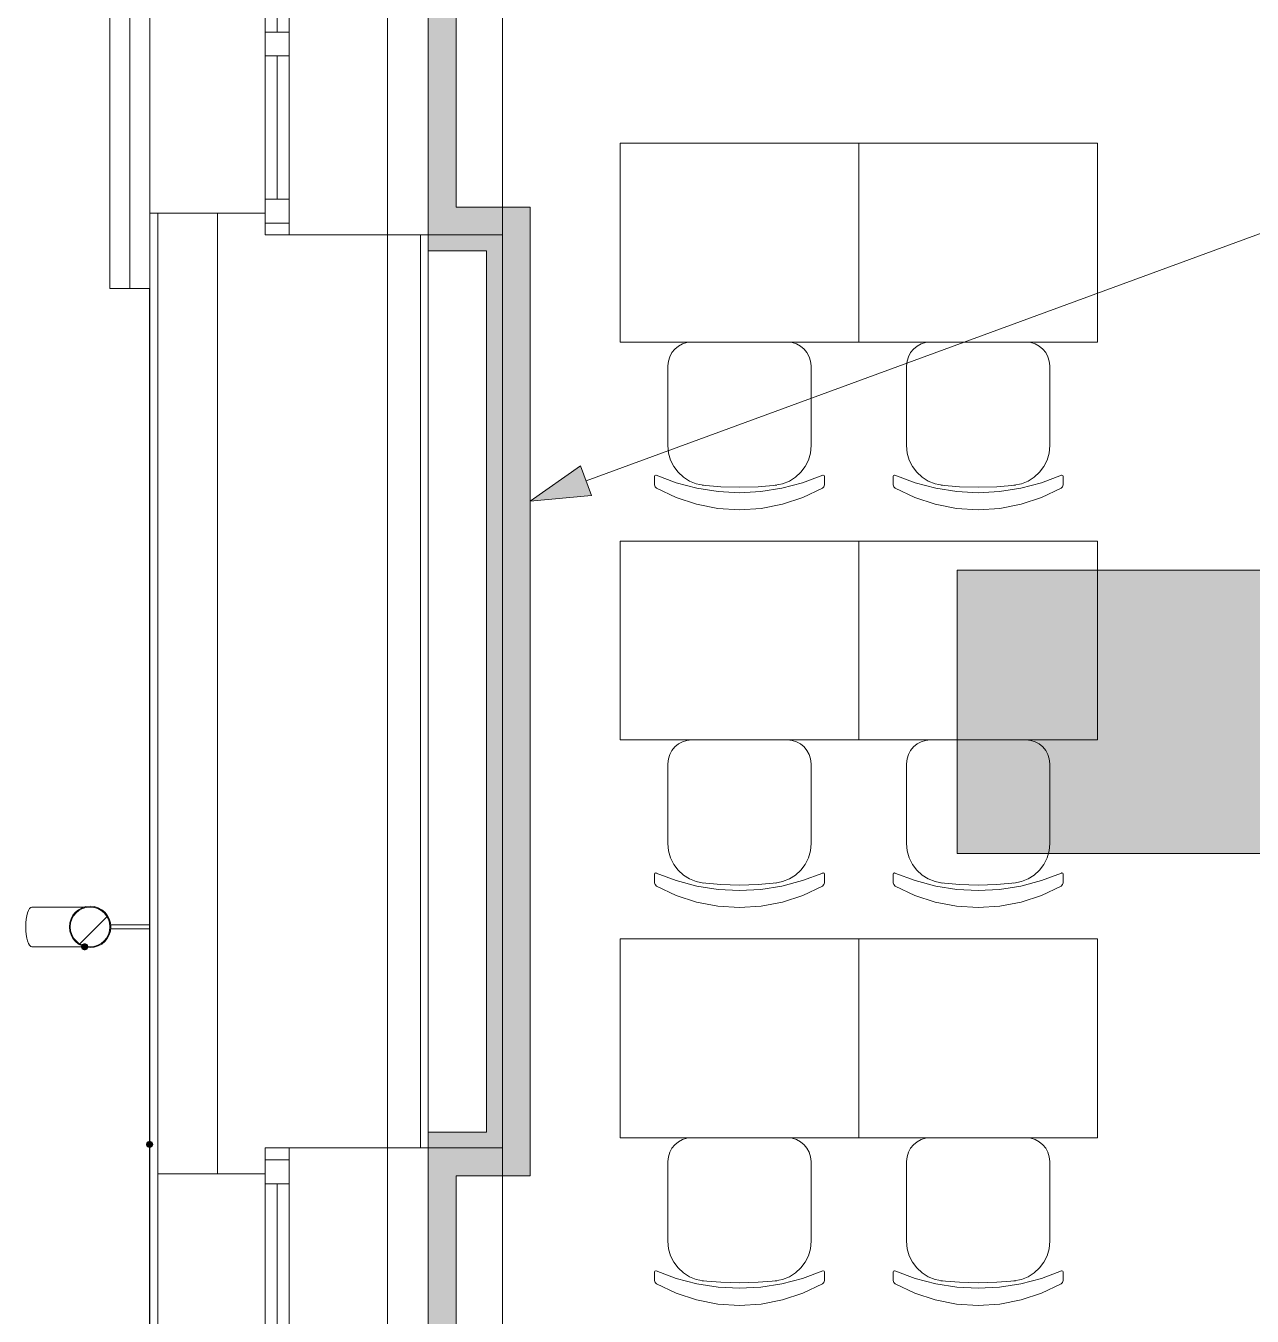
# Model space of a CAD drawing. Header units: millimetres. Extents: x 0 to 1189, y 0 to 841.
# Drawn here: x 229.58 to 260.41, y 598.27 to 630.71 of the extents above; entities that cross this region are included whole.
import ezdxf

# ---------------------------------------------------------------- set-up
doc = ezdxf.new("R2010")
doc.units = ezdxf.units.MM

msp = doc.modelspace()

# ---------------------------------------------------------------- hatches: boundary and pattern name
at = {"true_color": 0xf1d696}
h = msp.add_hatch(color=41, dxfattribs=at)
h.dxf.hatch_style = 2
h.paths.add_polyline_path([(240.398367, 626.149727), (239.698366, 626.149727), (239.698366, 651.256766), (240.398367, 651.256766)])
h = msp.add_hatch(color=41, dxfattribs=at)
h.dxf.hatch_style = 2
h.paths.add_polyline_path([(240.398367, 626.149727), (240.398367, 625.449726), (239.698366, 625.449726)])
h = msp.add_hatch(color=41, dxfattribs=at)
h.dxf.hatch_style = 2
h.paths.add_polyline_path([(239.698366, 626.149727), (240.398367, 626.149727), (239.698366, 625.449726)])
h = msp.add_hatch(color=41, dxfattribs=at)
h.dxf.hatch_style = 2
h.paths.add_polyline_path([(241.560369, 626.149727), (241.560369, 625.449726), (240.398367, 625.449726), (240.398367, 626.149727)])
h = msp.add_hatch(color=41, dxfattribs=at)
h.dxf.hatch_style = 2
h.paths.add_polyline_path([(241.560369, 625.449726), (242.26037, 626.149727), (242.26037, 625.449726)])
h = msp.add_hatch(color=41, dxfattribs=at)
h.dxf.hatch_style = 2
h.paths.add_polyline_path([(241.560369, 626.149727), (242.26037, 626.149727), (241.560369, 625.449726)])
h = msp.add_hatch(color=7)
h.dxf.hatch_style = 2
h.paths.add_polyline_path([(239.698366, 625.049726), (239.698366, 625.449726), (241.160368, 625.449726), (241.160368, 625.049726)])
h = msp.add_hatch(color=7)
h.dxf.hatch_style = 2
h.paths.add_polyline_path([(241.560369, 602.899692), (241.160368, 602.899692), (241.160368, 625.449726), (241.560369, 625.449726)])
h = msp.add_hatch(color=41, dxfattribs=at)
h.dxf.hatch_style = 2
h.paths.add_polyline_path([(242.26037, 602.499691), (241.560369, 602.499691), (241.560369, 625.449726), (242.26037, 625.449726)])
at = {"true_color": 0x0077b0}
h = msp.add_hatch(color=144, dxfattribs=at)
h.dxf.hatch_style = 2
h.paths.add_polyline_path([(242.26037, 618.757716), (243.524372, 619.647717), (243.800372, 618.896716)])
at = {"true_color": 0xffffff}
h = msp.add_hatch(color=7, dxfattribs=at)
h.dxf.hatch_style = 2
h.paths.add_polyline_path([(252.994387, 617.022713), (284.537435, 617.022713), (284.537435, 609.905702), (252.994387, 609.905702)])
at = {"true_color": 0x0077b0}
h = msp.add_hatch(color=144, dxfattribs=at)
h.paths.add_polyline_path([(253.891804, 612.936939), (253.891804, 613.34098), (253.900838, 613.442619), (253.928115, 613.536041), (253.973892, 613.621505), (254.038427, 613.69927), (254.116191, 613.763805), (254.201656, 613.809582), (254.295078, 613.836858), (254.396717, 613.845893), (254.591778, 613.809926), (254.755007, 613.702026), (254.819542, 613.624218), (254.865319, 613.538453), (254.892595, 613.444212), (254.90163, 613.34098), (254.90163, 612.936939), (254.892165, 612.836893), (254.863941, 612.744289), (254.817217, 612.659126), (254.752251, 612.581405), (254.675692, 612.51687), (254.5904, 612.471093), (254.49715, 612.443817), (254.396717, 612.434782), (254.295078, 612.443817), (254.201656, 612.471093), (254.116191, 612.51687), (254.038427, 612.581405), (253.973892, 612.659126), (253.928115, 612.744289), (253.900838, 612.836893)])
h.paths.add_polyline_path([(254.698783, 612.939695), (254.698783, 613.343736), (254.677285, 613.459215), (254.61114, 613.558159), (254.513643, 613.623822), (254.396717, 613.645251), (254.27979, 613.623822), (254.182294, 613.558159), (254.116148, 613.459215), (254.094651, 613.343736), (254.094651, 612.939695), (254.116148, 612.822148), (254.182294, 612.725272), (254.27979, 612.658231), (254.396717, 612.635424), (254.513643, 612.658231), (254.61114, 612.725272), (254.677285, 612.823182)])
h = msp.add_hatch(color=144, dxfattribs=at)
h.dxf.hatch_style = 2
h.paths.add_polyline_path([(255.407629, 613.845893), (256.316031, 613.845893), (256.471405, 613.816541), (256.601561, 613.730138), (256.690375, 613.599086), (256.720072, 613.442403), (256.720072, 612.533449), (256.69451, 612.458691), (256.618097, 612.434782), (256.541961, 612.458691), (256.516674, 612.533449), (256.516674, 613.442403), (256.502204, 613.520538), (256.46045, 613.586271), (256.394648, 613.629265), (256.316031, 613.642494), (256.113184, 613.642494), (256.113184, 612.533449), (256.08769, 612.458691), (256.011761, 612.434782), (255.93776, 612.458691), (255.912542, 612.533449), (255.912542, 613.642494), (255.509052, 613.642494), (255.509052, 612.533449), (255.483765, 612.458691), (255.407629, 612.434782), (255.331492, 612.458691), (255.306205, 612.533449), (255.306205, 613.747225), (255.331492, 613.82095)])
h = msp.add_hatch(color=144, dxfattribs=at)
h.dxf.hatch_style = 2
h.paths.add_polyline_path([(257.815689, 612.533449), (257.815689, 613.747225), (257.840976, 613.82095), (257.917112, 613.845893), (258.422026, 613.845893), (258.576297, 613.816541), (258.707004, 613.730138), (258.796025, 613.599086), (258.825515, 613.442403), (258.825515, 612.533449), (258.800228, 612.458691), (258.724092, 612.434782), (258.647955, 612.458691), (258.622668, 612.533449), (258.622668, 613.442403), (258.60813, 613.520538), (258.565893, 613.586271), (258.500574, 613.629265), (258.422026, 613.642494), (258.018536, 613.642494), (258.018536, 612.533449), (257.993249, 612.458691), (257.917112, 612.434782), (257.840976, 612.458691)])
h = msp.add_hatch(color=144, dxfattribs=at)
h.paths.add_polyline_path([(259.23009, 612.936939), (259.23009, 613.34098), (259.239125, 613.442619), (259.266401, 613.536041), (259.312178, 613.621505), (259.376713, 613.69927), (259.454478, 613.763805), (259.539942, 613.809582), (259.633364, 613.836858), (259.735003, 613.845893), (259.930065, 613.809926), (260.093293, 613.702026), (260.157828, 613.624218), (260.203605, 613.538453), (260.230882, 613.444212), (260.239916, 613.34098), (260.239916, 612.936939), (260.230451, 612.836893), (260.202227, 612.744289), (260.155503, 612.659126), (260.090537, 612.581405), (260.013978, 612.51687), (259.928687, 612.471093), (259.835436, 612.443817), (259.735003, 612.434782), (259.633364, 612.443817), (259.539942, 612.471093), (259.454478, 612.51687), (259.376713, 612.581405), (259.312178, 612.659126), (259.266401, 612.744289), (259.239125, 612.836893)])
h.paths.add_polyline_path([(260.037069, 612.939695), (260.037069, 613.343736), (260.015572, 613.459215), (259.949426, 613.558159), (259.85193, 613.623822), (259.735003, 613.645251), (259.618077, 613.623822), (259.520581, 613.558159), (259.454435, 613.459215), (259.432937, 613.343736), (259.432937, 612.939695), (259.454435, 612.822148), (259.520581, 612.725272), (259.618077, 612.658231), (259.735003, 612.635424), (259.85193, 612.658231), (259.949426, 612.725272), (260.015572, 612.823182)])
h = msp.add_hatch(color=144, dxfattribs=at)
h.paths.add_polyline_path([(256.479167, 611.330803), (256.571013, 611.385925), (256.655004, 611.404666), (256.700549, 611.418515), (256.741545, 611.457583), (256.772, 611.507192), (256.781784, 611.556802), (256.770691, 611.615782), (256.737687, 611.66484), (256.688422, 611.697224), (256.629649, 611.707283), (256.570875, 611.696397), (256.52161, 611.66484), (256.490053, 611.615782), (256.479167, 611.556802)])
h.paths.add_polyline_path([(256.856198, 611.374901), (256.949836, 611.317781), (257.023216, 611.235443), (257.068898, 611.135673), (257.084401, 611.027635), (257.084401, 610.723364), (257.056151, 610.577774), (256.972504, 610.456576), (256.850893, 610.373549), (256.705716, 610.346333), (256.559437, 610.373549), (256.436723, 610.456576), (256.354179, 610.578601), (256.327031, 610.723364), (256.327031, 611.556802), (256.34908, 611.674555), (256.415777, 611.772878), (256.512998, 611.837921), (256.629649, 611.85997), (256.74692, 611.837646), (256.845174, 611.770673), (256.910217, 611.674279), (256.932266, 611.556802), (256.913249, 611.454069)])
h.paths.add_polyline_path([(256.932266, 610.725018), (256.932266, 611.027635), (256.916005, 611.114727), (256.866671, 611.18859), (256.793222, 611.23813), (256.705716, 611.254184), (256.618211, 611.23813), (256.544761, 611.18859), (256.495428, 611.114727), (256.479167, 611.027635), (256.479167, 610.725018), (256.495428, 610.636754), (256.544761, 610.564614), (256.618211, 610.513971), (256.705716, 610.496815), (256.793222, 610.513971), (256.866671, 610.564614), (256.916005, 610.637581)])
h = msp.add_hatch(color=144, dxfattribs=at)
h.dxf.hatch_style = 2
h.paths.add_polyline_path([(253.144553, 610.420196), (253.144553, 611.330803), (253.16357, 611.385925), (253.22062, 611.404666), (253.599305, 611.404666), (253.715129, 611.382686), (253.813177, 611.318125), (253.879874, 611.219389), (253.901922, 611.102049), (253.901922, 610.420196), (253.882906, 610.364247), (253.825855, 610.346333), (253.768804, 610.364247), (253.749787, 610.420196), (253.749787, 611.102049), (253.738901, 611.160822), (253.707343, 611.210087), (253.658079, 611.242264), (253.599305, 611.252531), (253.296688, 611.252531), (253.296688, 610.420196), (253.277671, 610.364247), (253.22062, 610.346333), (253.16357, 610.364247)])
h = msp.add_hatch(color=144, dxfattribs=at)
h.paths.add_polyline_path([(254.205379, 611.330803), (254.224396, 611.385925), (254.281447, 611.404666), (254.660131, 611.404666), (254.777403, 611.382686), (254.874003, 611.318125), (254.9407, 611.219389), (254.962749, 611.102049), (254.962749, 610.64895), (254.9407, 610.53161), (254.874003, 610.432874), (254.777403, 610.367486), (254.660131, 610.346333), (254.357514, 610.346333), (254.357514, 609.965443), (254.338497, 609.909839), (254.281447, 609.891029), (254.224396, 609.909839), (254.205379, 609.965443)])
h.paths.add_polyline_path([(254.357514, 611.252531), (254.357514, 610.496815), (254.660131, 610.496815), (254.717802, 610.507908), (254.765965, 610.540912), (254.799451, 610.590177), (254.810613, 610.64895), (254.810613, 611.102049), (254.799727, 611.160822), (254.76817, 611.210087), (254.718905, 611.242264), (254.660131, 611.252531)])
h = msp.add_hatch(color=144, dxfattribs=at)
h.dxf.hatch_style = 2
h.paths.add_polyline_path([(256.023575, 611.330803), (256.023575, 610.420196), (256.004558, 610.364247), (255.947507, 610.346333), (255.568822, 610.346333), (255.451551, 610.367486), (255.354951, 610.432874), (255.288254, 610.530783), (255.266205, 610.64895), (255.266205, 611.330803), (255.285222, 611.385925), (255.342273, 611.404666), (255.399324, 611.385925), (255.418341, 611.330803), (255.418341, 610.64895), (255.429503, 610.591004), (255.462989, 610.540912), (255.511978, 610.507908), (255.568822, 610.496815), (255.871439, 610.496815), (255.871439, 611.330803), (255.890456, 611.385925), (255.947507, 611.404666), (256.004558, 611.385925)])
h = msp.add_hatch(color=144, dxfattribs=at)
h.paths.add_polyline_path([(257.656299, 610.801637), (257.550604, 610.833676), (257.463925, 610.900855), (257.406875, 610.993597), (257.387858, 611.102049), (257.409906, 611.219389), (257.476603, 611.318125), (257.573204, 611.382686), (257.690475, 611.404666), (258.06916, 611.404666), (258.12621, 611.385925), (258.145227, 611.330803), (258.145227, 610.420196), (258.12621, 610.364247), (258.06916, 610.346333), (258.012109, 610.364247), (257.993092, 610.420196), (257.993092, 610.799432), (257.840405, 610.799432), (257.52511, 610.376098), (257.497825, 610.353154), (257.463925, 610.346333), (257.406875, 610.364247), (257.387858, 610.420196), (257.40274, 610.467049)])
h.paths.add_polyline_path([(257.539993, 611.102049), (257.551155, 611.044103), (257.584641, 610.994011), (257.633631, 610.960524), (257.690475, 610.949362), (257.993092, 610.949362), (257.993092, 611.252531), (257.690475, 611.252531), (257.631701, 611.241644), (257.582437, 611.210087), (257.55088, 611.160822)])
h = msp.add_hatch(color=144, dxfattribs=at)
h.dxf.hatch_style = 2
h.paths.add_polyline_path([(258.97785, 610.64895), (258.968066, 610.712133), (258.937612, 610.759193), (258.848315, 610.799432), (258.751301, 610.799432), (258.698384, 610.822583), (258.675233, 610.8755), (258.698384, 610.930621), (258.772247, 610.953772), (258.795398, 610.953772), (258.820754, 610.951567), (258.888071, 610.962729), (258.937612, 610.996216), (258.968066, 611.043551), (258.97785, 611.102049), (258.967791, 611.160822), (258.935407, 611.210087), (258.886142, 611.242264), (258.827369, 611.252531), (258.751301, 611.252531), (258.68109, 611.242747), (258.59641, 611.213946), (258.527163, 611.18542), (258.505459, 611.175912), (258.46522, 611.203473), (258.448684, 611.256389), (258.479965, 611.313509), (258.573258, 611.364427), (258.668688, 611.394882), (258.751301, 611.404666), (258.827369, 611.404666), (258.944915, 611.382686), (259.043445, 611.318125), (259.108006, 611.219389), (259.129986, 611.102049), (259.104423, 610.96583), (259.026357, 610.8755), (259.104423, 610.785169), (259.129986, 610.64895), (259.108006, 610.53161), (259.043445, 610.432874), (258.944915, 610.367486), (258.827369, 610.346333), (258.751301, 610.346333), (258.666758, 610.355841), (258.571054, 610.384367), (258.47907, 610.435561), (258.448684, 610.49461), (258.46522, 610.547526), (258.507664, 610.575087), (258.531848, 610.565579), (258.598614, 610.537053), (258.681366, 610.506599), (258.751301, 610.496815), (258.827369, 610.496815), (258.886142, 610.507908), (258.935407, 610.540912), (258.966964, 610.590177)])
h = msp.add_hatch(color=144, dxfattribs=at)
h.dxf.hatch_style = 2
h.paths.add_polyline_path([(259.58541, 610.90747), (260.06166, 611.38372), (260.114577, 611.404666), (260.171627, 611.385925), (260.190644, 611.330803), (260.167493, 611.277887), (259.835111, 610.943299), (260.175762, 610.464844), (260.190644, 610.420196), (260.171627, 610.364247), (260.114577, 610.346333), (260.051187, 610.378303), (259.725419, 610.835261), (259.58541, 610.693598), (259.58541, 610.420196), (259.566393, 610.364247), (259.509342, 610.346333), (259.452292, 610.364247), (259.433275, 610.420196), (259.433275, 611.330803), (259.452292, 611.385925), (259.509342, 611.404666), (259.566393, 611.385925), (259.58541, 611.330803)])
h = msp.add_hatch(color=7)
h.dxf.hatch_style = 2
h.paths.add_polyline_path([(231.068353, 607.466699), (231.131916, 607.493136), (231.158353, 607.556699), (231.131916, 607.620262), (231.068353, 607.646699), (231.055353, 607.646699), (230.99179, 607.620262), (230.965353, 607.556699), (230.99179, 607.493136), (231.055353, 607.466699)])
h = msp.add_hatch(color=7)
h.dxf.hatch_style = 2
h.paths.add_polyline_path([(241.560369, 602.499691), (239.698366, 602.499691), (239.698366, 602.899692), (241.560369, 602.899692)])
h = msp.add_hatch(color=7)
h.dxf.hatch_style = 2
h.paths.add_polyline_path([(232.698356, 602.498691), (232.761918, 602.525129), (232.788356, 602.588691), (232.761918, 602.652254), (232.698356, 602.678691), (232.688355, 602.678691), (232.624793, 602.652254), (232.598355, 602.588691), (232.624793, 602.525129), (232.688355, 602.498691)])
at = {"true_color": 0xf1d696}
h = msp.add_hatch(color=41, dxfattribs=at)
h.dxf.hatch_style = 2
h.paths.add_polyline_path([(240.398367, 601.79969), (239.698366, 601.79969), (239.698366, 602.499691)])
h = msp.add_hatch(color=41, dxfattribs=at)
h.dxf.hatch_style = 2
h.paths.add_polyline_path([(240.398367, 602.499691), (240.398367, 601.79969), (239.698366, 602.499691)])
h = msp.add_hatch(color=41, dxfattribs=at)
h.dxf.hatch_style = 2
h.paths.add_polyline_path([(240.398367, 601.79969), (240.398367, 602.499691), (241.560369, 602.499691), (241.560369, 601.79969)])
h = msp.add_hatch(color=41, dxfattribs=at)
h.dxf.hatch_style = 2
h.paths.add_polyline_path([(241.560369, 602.499691), (242.26037, 601.79969), (241.560369, 601.79969)])
h = msp.add_hatch(color=41, dxfattribs=at)
h.dxf.hatch_style = 2
h.paths.add_polyline_path([(242.26037, 602.499691), (242.26037, 601.79969), (241.560369, 602.499691)])
h = msp.add_hatch(color=41, dxfattribs=at)
h.dxf.hatch_style = 2
h.paths.add_polyline_path([(240.398367, 573.571647), (239.698366, 573.571647), (239.698366, 601.79969), (240.398367, 601.79969)])

# ---------------------------------------------------------------- linework, layer by layer
at = {"color": 7, "lineweight": 0}
for points in [[(238.672365, 237.628134), (238.672365, 729.022884)], [(231.698354, 624.103724), (231.698354, 724.087877)], [(232.198355, 723.583876), (232.198355, 624.103724)], [(241.560369, 625.449726), (241.560369, 651.956767)], [(239.698366, 651.256766), (239.698366, 625.449726)], [(240.398367, 626.149727), (240.398367, 651.256766)], [(232.698356, 625.999727), (232.698356, 642.399752)], [(235.59836, 630.549734), (235.59836, 637.949745)], [(235.89836, 630.549734), (235.89836, 637.949745)], [(236.198361, 637.949745), (236.198361, 630.549734)], [(235.59836, 630.549734), (236.198361, 630.549734)], [(235.59836, 629.949733), (235.59836, 630.549734)], [(235.59836, 630.549734), (235.59836, 629.949733)], [(236.198361, 630.549734), (236.198361, 629.949733)], [(236.198361, 629.949733), (236.198361, 630.549734)], [(236.198361, 629.949733), (235.59836, 629.949733)], [(235.59836, 626.349728), (235.59836, 629.949733)], [(235.89836, 626.349728), (235.89836, 629.949733)], [(236.198361, 629.949733), (236.198361, 626.349728)], [(235.59836, 626.349728), (236.198361, 626.349728)], [(235.59836, 625.449726), (235.59836, 626.349728)], [(235.59836, 626.349728), (235.59836, 625.449726)], [(236.198361, 626.349728), (236.198361, 625.449726)], [(236.198361, 625.449726), (236.198361, 626.349728)], [(242.26037, 626.149727), (240.398367, 626.149727)], [(242.26037, 626.149727), (242.26037, 625.449726)], [(234.398358, 625.999727), (232.698356, 625.999727)], [(232.698356, 551.590613), (232.698356, 625.999727)], [(232.898356, 624.103724), (232.898356, 625.999727)], [(235.59836, 625.999727), (234.398358, 625.999727)], [(234.398358, 601.84969), (234.398358, 625.999727)], [(236.198361, 625.749727), (235.59836, 625.749727)], [(236.198361, 625.449726), (235.59836, 625.449726)], [(235.59836, 625.449726), (236.198361, 625.449726)], [(239.498366, 625.449726), (236.198361, 625.449726)], [(239.498366, 625.449726), (239.498366, 602.499691)], [(241.560369, 625.449726), (239.498366, 625.449726)], [(239.698366, 625.449726), (239.698366, 602.899692)], [(239.698366, 625.449726), (240.398367, 625.449726)], [(240.398367, 625.449726), (241.560369, 625.449726)], [(241.560369, 602.499691), (241.560369, 625.449726)], [(241.560369, 625.449726), (241.560369, 602.499691)], [(242.26037, 601.79969), (242.26037, 625.449726)], [(239.698366, 625.049726), (241.160368, 625.049726)], [(241.160368, 625.049726), (241.160368, 602.899692)], [(231.698354, 624.103724), (232.698356, 624.103724)], [(232.688355, 624.103724), (232.688355, 562.48863)], [(232.898356, 601.84969), (232.898356, 624.103724)], [(229.582368, 608.056182), (229.585501, 608.156909), (229.594493, 608.250745), (229.608735, 608.335675), (229.627618, 608.409683), (229.650532, 608.470753), (229.676868, 608.51687), (229.706017, 608.546019), (229.737368, 608.556183)], [(230.162352, 608.5567), (229.737351, 608.5567)], [(230.162352, 608.5567), (230.219352, 608.5567)], [(230.219352, 608.5567), (230.274352, 608.5567)], [(230.274352, 608.5567), (230.329352, 608.5567)], [(230.329352, 608.5567), (230.383352, 608.5567)], [(230.383352, 608.5567), (230.436352, 608.5567)], [(230.436352, 608.5567), (230.488352, 608.5567)], [(230.488352, 608.5567), (230.538352, 608.5567)], [(230.538352, 608.5567), (230.587352, 608.5567)], [(230.587352, 608.5567), (230.635352, 608.5567)], [(230.635352, 608.5567), (230.681352, 608.5567)], [(230.678352, 608.0567), (230.688925, 608.161444), (230.719243, 608.259028), (230.76721, 608.347354), (230.830728, 608.424325), (230.907698, 608.487843), (230.996025, 608.53581), (231.093609, 608.566128), (231.198353, 608.5767), (231.303385, 608.566128), (231.401104, 608.53581), (231.489447, 608.487843), (231.566354, 608.424325), (231.62976, 608.347354), (231.677604, 608.259028), (231.707823, 608.161444), (231.718354, 608.0567)], [(230.681352, 608.5567), (230.725352, 608.5567)], [(230.698352, 608.0567), (230.708517, 608.157426), (230.737665, 608.251262), (230.783782, 608.336192), (230.844853, 608.4102), (230.918861, 608.471271), (231.00379, 608.517388), (231.097627, 608.546536), (231.198353, 608.5567), (231.29908, 608.546536), (231.392916, 608.517388), (231.477846, 608.471271), (231.551854, 608.4102), (231.612924, 608.336192), (231.659041, 608.251262), (231.68819, 608.157426), (231.698354, 608.0567)], [(230.725352, 608.5567), (230.768353, 608.5567)], [(230.768353, 608.5567), (230.809353, 608.5567)], [(230.809353, 608.5567), (230.849353, 608.5567)], [(230.849353, 608.5567), (230.886353, 608.5567)], [(230.886353, 608.5567), (230.922353, 608.5567)], [(230.922353, 608.5567), (230.956353, 608.5567)], [(230.956353, 608.5567), (230.988353, 608.5567)], [(230.988353, 608.5567), (231.017353, 608.5567)], [(231.017353, 608.5567), (231.045353, 608.5567)], [(231.045353, 608.5567), (231.068353, 608.5567)], [(231.087353, 608.5437), (231.103353, 608.5467)], [(231.294353, 608.5467), (231.310353, 608.5437)], [(230.739353, 608.2537), (230.748353, 608.2737)], [(230.873353, 608.4357), (230.903353, 608.4597)], [(230.940353, 607.629699), (231.625354, 608.3147)], [(231.494354, 608.4597), (231.524354, 608.4357)], [(231.649354, 608.2737), (231.658354, 608.2537)], [(229.737368, 607.556181), (229.706017, 607.566345), (229.676868, 607.595494), (229.650532, 607.641611), (229.627618, 607.702682), (229.608735, 607.776689), (229.594493, 607.861619), (229.585501, 607.955455), (229.582368, 608.056182)], [(231.718354, 608.0567), (231.707823, 607.951668), (231.677604, 607.853949), (231.62976, 607.765605), (231.566354, 607.688699), (231.489447, 607.625293), (231.401104, 607.577449), (231.303385, 607.54723), (231.198353, 607.536699), (231.093609, 607.54723), (230.996025, 607.577449), (230.907698, 607.625293), (230.830728, 607.688699), (230.76721, 607.765605), (230.719243, 607.853949), (230.688925, 607.951668), (230.678352, 608.0567)], [(231.698354, 608.0567), (231.68819, 607.955686), (231.659041, 607.861715), (231.612924, 607.776768), (231.551854, 607.702824), (231.477846, 607.641865), (231.392916, 607.595871), (231.29908, 607.566822), (231.198353, 607.556699), (231.097627, 607.566822), (231.00379, 607.595871), (230.918861, 607.641865), (230.844853, 607.702824), (230.783782, 607.776768), (230.737665, 607.861715), (230.708517, 607.955686), (230.698352, 608.0567)], [(232.698356, 608.1067), (231.707354, 608.1067)], [(231.707354, 608.0067), (232.698356, 608.0067)], [(229.737351, 607.556699), (230.162352, 607.556699)], [(230.186352, 607.556699), (230.162352, 607.556699)], [(230.242352, 607.556699), (230.186352, 607.556699)], [(230.297352, 607.556699), (230.242352, 607.556699)], [(230.352352, 607.556699), (230.297352, 607.556699)], [(230.405352, 607.556699), (230.352352, 607.556699)], [(230.458352, 607.556699), (230.405352, 607.556699)], [(230.509352, 607.556699), (230.458352, 607.556699)], [(230.559352, 607.556699), (230.509352, 607.556699)], [(230.607352, 607.556699), (230.559352, 607.556699)], [(230.654352, 607.556699), (230.607352, 607.556699)], [(230.700352, 607.556699), (230.654352, 607.556699)], [(230.743353, 607.556699), (230.700352, 607.556699)], [(230.748353, 607.839699), (230.739353, 607.858699)], [(230.786353, 607.556699), (230.743353, 607.556699)], [(230.826353, 607.556699), (230.786353, 607.556699)], [(230.865353, 607.556699), (230.826353, 607.556699)], [(230.901353, 607.556699), (230.865353, 607.556699)], [(230.903353, 607.652699), (230.873353, 607.676699)], [(230.936353, 607.556699), (230.901353, 607.556699)], [(230.969353, 607.556699), (230.936353, 607.556699)], [(231.000353, 607.556699), (230.969353, 607.556699)], [(231.029353, 607.556699), (231.000353, 607.556699)], [(231.055353, 607.556699), (231.029353, 607.556699)], [(231.103353, 607.565699), (231.087353, 607.568699)], [(231.310353, 607.568699), (231.294353, 607.565699)], [(231.524354, 607.676699), (231.494354, 607.652699)], [(231.658354, 607.858699), (231.649354, 607.839699)], [(241.160368, 602.899692), (239.698366, 602.899692)], [(239.698366, 602.899692), (239.698366, 602.499691)], [(232.688355, 596.038681), (232.688355, 602.588691)], [(236.198361, 602.499691), (235.59836, 602.499691)], [(235.59836, 602.499691), (235.59836, 601.59969)], [(235.59836, 602.499691), (235.59836, 601.59969)], [(236.198361, 602.499691), (235.59836, 602.499691)], [(236.198361, 602.499691), (239.498366, 602.499691)], [(236.198361, 601.59969), (236.198361, 602.499691)], [(236.198361, 601.59969), (236.198361, 602.499691)], [(239.498366, 602.499691), (241.560369, 602.499691)], [(239.698366, 602.499691), (239.698366, 601.79969)], [(241.560369, 602.499691), (239.698366, 602.499691)], [(241.560369, 572.871646), (241.560369, 602.499691)], [(236.198361, 602.199691), (235.59836, 602.199691)], [(232.898356, 585.449665), (232.898356, 601.84969)], [(234.398358, 601.84969), (232.898356, 601.84969)], [(234.398358, 601.84969), (235.59836, 601.84969)], [(239.698366, 601.79969), (239.698366, 573.571647)], [(240.398367, 601.79969), (241.560369, 601.79969)], [(240.398367, 573.571647), (240.398367, 601.79969)], [(242.26037, 601.79969), (241.560369, 601.79969)], [(235.59836, 601.59969), (236.198361, 601.59969)], [(235.59836, 597.999684), (235.59836, 601.59969)], [(235.89836, 597.999684), (235.89836, 601.59969)], [(236.198361, 601.59969), (236.198361, 597.999684)]]:
    msp.add_lwpolyline(points, dxfattribs=at)
at = {"color": 144, "lineweight": 0, "true_color": 0x0077b0}
for points in [[(243.662372, 619.272717), (282.236431, 633.432738)], [(242.26037, 618.757716), (243.524372, 619.647717)], [(243.524372, 619.647717), (243.800372, 618.896716)], [(242.26037, 618.757716), (243.800372, 618.896716)], [(252.994387, 617.022713), (284.537435, 617.022713)], [(252.994387, 609.905702), (252.994387, 617.022713)], [(284.537435, 609.905702), (252.994387, 609.905702)]]:
    msp.add_lwpolyline(points, dxfattribs=at)
at = {"color": 253, "lineweight": 0, "true_color": 0x999999}
for points in [[(244.518374, 622.756722), (244.518374, 627.75673)], [(244.518374, 627.75673), (250.518383, 627.75673)], [(250.518383, 627.75673), (250.518383, 622.756722)], [(250.518383, 622.756722), (250.518383, 627.75673)], [(250.518383, 627.75673), (256.518392, 627.75673)], [(256.518392, 627.75673), (256.518392, 622.756722)], [(250.518383, 622.756722), (244.518374, 622.756722)], [(245.719375, 622.156721), (245.731581, 622.277823), (245.766579, 622.390534), (245.821944, 622.492464), (245.895251, 622.581222), (245.984073, 622.654417), (246.085985, 622.70966), (246.198562, 622.744558), (246.319376, 622.756722)], [(245.719375, 622.156721), (245.731581, 622.277823), (245.766579, 622.390534), (245.821944, 622.492464), (245.895251, 622.581222), (245.984073, 622.654417), (246.085985, 622.70966), (246.198562, 622.744558), (246.319376, 622.756722)], [(246.318376, 622.756722), (248.71938, 622.756722)], [(246.318376, 622.756722), (248.71938, 622.756722)], [(248.71938, 622.756722), (248.840195, 622.744558), (248.952771, 622.70966), (249.054683, 622.654417), (249.143506, 622.581222), (249.216812, 622.492464), (249.272178, 622.390534), (249.307176, 622.277823), (249.319381, 622.156721)], [(248.71938, 622.756722), (248.840195, 622.744558), (248.952771, 622.70966), (249.054683, 622.654417), (249.143506, 622.581222), (249.216812, 622.492464), (249.272178, 622.390534), (249.307176, 622.277823), (249.319381, 622.156721)], [(256.518392, 622.756722), (250.518383, 622.756722)], [(251.719385, 622.156721), (251.73159, 622.277823), (251.766588, 622.390534), (251.821953, 622.492464), (251.89526, 622.581222), (251.984082, 622.654417), (252.085995, 622.70966), (252.198571, 622.744558), (252.319385, 622.756722)], [(251.719385, 622.156721), (251.73159, 622.277823), (251.766588, 622.390534), (251.821953, 622.492464), (251.89526, 622.581222), (251.984082, 622.654417), (252.085995, 622.70966), (252.198571, 622.744558), (252.319385, 622.756722)], [(252.318385, 622.756722), (254.719389, 622.756722)], [(252.318385, 622.756722), (254.719389, 622.756722)], [(254.719389, 622.756722), (254.840204, 622.744558), (254.95278, 622.70966), (255.054692, 622.654417), (255.143515, 622.581222), (255.216822, 622.492464), (255.272187, 622.390534), (255.307185, 622.277823), (255.31939, 622.156721)], [(254.719389, 622.756722), (254.840204, 622.744558), (254.95278, 622.70966), (255.054692, 622.654417), (255.143515, 622.581222), (255.216822, 622.492464), (255.272187, 622.390534), (255.307185, 622.277823), (255.31939, 622.156721)], [(245.719375, 622.156721), (245.719375, 620.153718)], [(245.719375, 622.156721), (245.719375, 620.153718)], [(249.319381, 622.156721), (249.319381, 620.153718)], [(249.319381, 622.156721), (249.319381, 620.153718)], [(251.719385, 622.156721), (251.719385, 620.153718)], [(251.719385, 622.156721), (251.719385, 620.153718)], [(255.31939, 622.156721), (255.31939, 620.153718)], [(255.31939, 622.156721), (255.31939, 620.153718)], [(246.619377, 619.158717), (246.433992, 619.195359), (246.263173, 619.263982), (246.11005, 619.361129), (245.977751, 619.483342), (245.869405, 619.627165), (245.788141, 619.789139), (245.737088, 619.96581), (245.719375, 620.153718)], [(246.619377, 619.158717), (246.433992, 619.195359), (246.263173, 619.263982), (246.11005, 619.361129), (245.977751, 619.483342), (245.869405, 619.627165), (245.788141, 619.789139), (245.737088, 619.96581), (245.719375, 620.153718)], [(249.319381, 620.153718), (249.301668, 619.96581), (249.250615, 619.789139), (249.169351, 619.627165), (249.061006, 619.483342), (248.928706, 619.361129), (248.775583, 619.263982), (248.604765, 619.195359), (248.41938, 619.158717)], [(249.319381, 620.153718), (249.301668, 619.96581), (249.250615, 619.789139), (249.169351, 619.627165), (249.061006, 619.483342), (248.928706, 619.361129), (248.775583, 619.263982), (248.604765, 619.195359), (248.41938, 619.158717)], [(252.619386, 619.158717), (252.434001, 619.195359), (252.263182, 619.263982), (252.110059, 619.361129), (251.97776, 619.483342), (251.869414, 619.627165), (251.78815, 619.789139), (251.737097, 619.96581), (251.719385, 620.153718)], [(252.619386, 619.158717), (252.434001, 619.195359), (252.263182, 619.263982), (252.110059, 619.361129), (251.97776, 619.483342), (251.869414, 619.627165), (251.78815, 619.789139), (251.737097, 619.96581), (251.719385, 620.153718)], [(255.31939, 620.153718), (255.301677, 619.96581), (255.250624, 619.789139), (255.169361, 619.627165), (255.061015, 619.483342), (254.928716, 619.361129), (254.775592, 619.263982), (254.604774, 619.195359), (254.419389, 619.158717)], [(255.31939, 620.153718), (255.301677, 619.96581), (255.250624, 619.789139), (255.169361, 619.627165), (255.061015, 619.483342), (254.928716, 619.361129), (254.775592, 619.263982), (254.604774, 619.195359), (254.419389, 619.158717)], [(245.384375, 619.383717), (245.393, 619.404717), (245.414375, 619.413717), (245.427375, 619.410717)], [(245.384375, 619.383717), (245.393, 619.404717), (245.414375, 619.413717), (245.427375, 619.410717)], [(245.384375, 619.166717), (245.384375, 619.383717)], [(245.384375, 619.166717), (245.384375, 619.383717)], [(249.611381, 619.410717), (249.107318, 619.220201), (248.58788, 619.082842), (248.057191, 618.99967), (247.519378, 618.971716), (246.981565, 618.99967), (246.450877, 619.082842), (245.931438, 619.220201), (245.427375, 619.410717)], [(249.611381, 619.410717), (249.107318, 619.220201), (248.58788, 619.082842), (248.057191, 618.99967), (247.519378, 618.971716), (246.981565, 618.99967), (246.450877, 619.082842), (245.931438, 619.220201), (245.427375, 619.410717)], [(249.611381, 619.410717), (249.624381, 619.413717), (249.645756, 619.404717), (249.654381, 619.383717)], [(249.611381, 619.410717), (249.624381, 619.413717), (249.645756, 619.404717), (249.654381, 619.383717)], [(249.654381, 619.166717), (249.654381, 619.383717)], [(249.654381, 619.166717), (249.654381, 619.383717)], [(251.384384, 619.383717), (251.393009, 619.404717), (251.414384, 619.413717), (251.427384, 619.410717)], [(251.384384, 619.383717), (251.393009, 619.404717), (251.414384, 619.413717), (251.427384, 619.410717)], [(251.384384, 619.166717), (251.384384, 619.383717)], [(251.384384, 619.166717), (251.384384, 619.383717)], [(255.611391, 619.410717), (255.107327, 619.220201), (254.587889, 619.082842), (254.057201, 618.99967), (253.519387, 618.971716), (252.981574, 618.99967), (252.450886, 619.082842), (251.931447, 619.220201), (251.427384, 619.410717)], [(255.611391, 619.410717), (255.107327, 619.220201), (254.587889, 619.082842), (254.057201, 618.99967), (253.519387, 618.971716), (252.981574, 618.99967), (252.450886, 619.082842), (251.931447, 619.220201), (251.427384, 619.410717)], [(255.611391, 619.410717), (255.624391, 619.413717), (255.645766, 619.404717), (255.654391, 619.383717)], [(255.611391, 619.410717), (255.624391, 619.413717), (255.645766, 619.404717), (255.654391, 619.383717)], [(255.654391, 619.166717), (255.654391, 619.383717)], [(255.654391, 619.166717), (255.654391, 619.383717)], [(245.431375, 619.081717), (245.397, 619.118592), (245.384375, 619.166717)], [(245.431375, 619.081717), (245.397, 619.118592), (245.384375, 619.166717)], [(249.607381, 619.081717), (249.114349, 618.847997), (248.59788, 618.678966), (248.06416, 618.576309), (247.519378, 618.541716), (246.974596, 618.576309), (246.440877, 618.678966), (245.924407, 618.847997), (245.431375, 619.081717)], [(249.607381, 619.081717), (249.114349, 618.847997), (248.59788, 618.678966), (248.06416, 618.576309), (247.519378, 618.541716), (246.974596, 618.576309), (246.440877, 618.678966), (245.924407, 618.847997), (245.431375, 619.081717)], [(248.46038, 619.163717), (247.991004, 619.122342), (247.519378, 619.108717), (247.047752, 619.122342), (246.578377, 619.163717)], [(248.46038, 619.163717), (247.991004, 619.122342), (247.519378, 619.108717), (247.047752, 619.122342), (246.578377, 619.163717)], [(249.654381, 619.166717), (249.641756, 619.118592), (249.607381, 619.081717)], [(249.654381, 619.166717), (249.641756, 619.118592), (249.607381, 619.081717)], [(251.431384, 619.081717), (251.397009, 619.118592), (251.384384, 619.166717)], [(251.431384, 619.081717), (251.397009, 619.118592), (251.384384, 619.166717)], [(255.607391, 619.081717), (255.114359, 618.847997), (254.597889, 618.678966), (254.064169, 618.576309), (253.519387, 618.541716), (252.974605, 618.576309), (252.440886, 618.678966), (251.924416, 618.847997), (251.431384, 619.081717)], [(255.607391, 619.081717), (255.114359, 618.847997), (254.597889, 618.678966), (254.064169, 618.576309), (253.519387, 618.541716), (252.974605, 618.576309), (252.440886, 618.678966), (251.924416, 618.847997), (251.431384, 619.081717)], [(254.460389, 619.163717), (253.991013, 619.122342), (253.519387, 619.108717), (253.047762, 619.122342), (252.578386, 619.163717)], [(254.460389, 619.163717), (253.991013, 619.122342), (253.519387, 619.108717), (253.047762, 619.122342), (252.578386, 619.163717)], [(255.654391, 619.166717), (255.641766, 619.118592), (255.607391, 619.081717)], [(255.654391, 619.166717), (255.641766, 619.118592), (255.607391, 619.081717)], [(244.518374, 612.756707), (244.518374, 617.756714)], [(244.518374, 617.756714), (250.518383, 617.756714)], [(250.518383, 617.756714), (250.518383, 612.756707)], [(250.518383, 612.756707), (250.518383, 617.756714)], [(250.518383, 617.756714), (256.518392, 617.756714)], [(256.518392, 617.756714), (256.518392, 612.756707)], [(250.518383, 612.756707), (244.518374, 612.756707)], [(245.719375, 612.156706), (245.731581, 612.277808), (245.766579, 612.390519), (245.821944, 612.492449), (245.895251, 612.581207), (245.984073, 612.654402), (246.085985, 612.709644), (246.198562, 612.744543), (246.319376, 612.756707)], [(245.719375, 612.156706), (245.731581, 612.277808), (245.766579, 612.390519), (245.821944, 612.492449), (245.895251, 612.581207), (245.984073, 612.654402), (246.085985, 612.709644), (246.198562, 612.744543), (246.319376, 612.756707)], [(246.318376, 612.756707), (248.71938, 612.756707)], [(246.318376, 612.756707), (248.71938, 612.756707)], [(248.71938, 612.756707), (248.840195, 612.744543), (248.952771, 612.709644), (249.054683, 612.654402), (249.143506, 612.581207), (249.216812, 612.492449), (249.272178, 612.390519), (249.307176, 612.277808), (249.319381, 612.156706)], [(248.71938, 612.756707), (248.840195, 612.744543), (248.952771, 612.709644), (249.054683, 612.654402), (249.143506, 612.581207), (249.216812, 612.492449), (249.272178, 612.390519), (249.307176, 612.277808), (249.319381, 612.156706)], [(256.518392, 612.756707), (250.518383, 612.756707)], [(251.719385, 612.156706), (251.73159, 612.277808), (251.766588, 612.390519), (251.821953, 612.492449), (251.89526, 612.581207), (251.984082, 612.654402), (252.085995, 612.709644), (252.198571, 612.744543), (252.319385, 612.756707)], [(251.719385, 612.156706), (251.73159, 612.277808), (251.766588, 612.390519), (251.821953, 612.492449), (251.89526, 612.581207), (251.984082, 612.654402), (252.085995, 612.709644), (252.198571, 612.744543), (252.319385, 612.756707)], [(252.318385, 612.756707), (254.719389, 612.756707)], [(252.318385, 612.756707), (254.719389, 612.756707)], [(254.719389, 612.756707), (254.840204, 612.744543), (254.95278, 612.709644), (255.054692, 612.654402), (255.143515, 612.581207), (255.216822, 612.492449), (255.272187, 612.390519), (255.307185, 612.277808), (255.31939, 612.156706)], [(254.719389, 612.756707), (254.840204, 612.744543), (254.95278, 612.709644), (255.054692, 612.654402), (255.143515, 612.581207), (255.216822, 612.492449), (255.272187, 612.390519), (255.307185, 612.277808), (255.31939, 612.156706)], [(245.719375, 612.156706), (245.719375, 610.153703)], [(245.719375, 612.156706), (245.719375, 610.153703)], [(249.319381, 612.156706), (249.319381, 610.153703)], [(249.319381, 612.156706), (249.319381, 610.153703)], [(251.719385, 612.156706), (251.719385, 610.153703)], [(251.719385, 612.156706), (251.719385, 610.153703)], [(255.31939, 612.156706), (255.31939, 610.153703)], [(255.31939, 612.156706), (255.31939, 610.153703)], [(246.619377, 609.158701), (246.433992, 609.195344), (246.263173, 609.263967), (246.11005, 609.361114), (245.977751, 609.483327), (245.869405, 609.627149), (245.788141, 609.789124), (245.737088, 609.965794), (245.719375, 610.153703)], [(246.619377, 609.158701), (246.433992, 609.195344), (246.263173, 609.263967), (246.11005, 609.361114), (245.977751, 609.483327), (245.869405, 609.627149), (245.788141, 609.789124), (245.737088, 609.965794), (245.719375, 610.153703)], [(249.319381, 610.153703), (249.301668, 609.965794), (249.250615, 609.789124), (249.169351, 609.627149), (249.061006, 609.483327), (248.928706, 609.361114), (248.775583, 609.263967), (248.604765, 609.195344), (248.41938, 609.158701)], [(249.319381, 610.153703), (249.301668, 609.965794), (249.250615, 609.789124), (249.169351, 609.627149), (249.061006, 609.483327), (248.928706, 609.361114), (248.775583, 609.263967), (248.604765, 609.195344), (248.41938, 609.158701)], [(252.619386, 609.158701), (252.434001, 609.195344), (252.263182, 609.263967), (252.110059, 609.361114), (251.97776, 609.483327), (251.869414, 609.627149), (251.78815, 609.789124), (251.737097, 609.965794), (251.719385, 610.153703)], [(252.619386, 609.158701), (252.434001, 609.195344), (252.263182, 609.263967), (252.110059, 609.361114), (251.97776, 609.483327), (251.869414, 609.627149), (251.78815, 609.789124), (251.737097, 609.965794), (251.719385, 610.153703)], [(255.31939, 610.153703), (255.301677, 609.965794), (255.250624, 609.789124), (255.169361, 609.627149), (255.061015, 609.483327), (254.928716, 609.361114), (254.775592, 609.263967), (254.604774, 609.195344), (254.419389, 609.158701)], [(255.31939, 610.153703), (255.301677, 609.965794), (255.250624, 609.789124), (255.169361, 609.627149), (255.061015, 609.483327), (254.928716, 609.361114), (254.775592, 609.263967), (254.604774, 609.195344), (254.419389, 609.158701)], [(245.384375, 609.383702), (245.393, 609.404702), (245.414375, 609.413702), (245.427375, 609.410702)], [(245.384375, 609.383702), (245.393, 609.404702), (245.414375, 609.413702), (245.427375, 609.410702)], [(245.384375, 609.166701), (245.384375, 609.383702)], [(245.384375, 609.166701), (245.384375, 609.383702)], [(249.611381, 609.410702), (249.107318, 609.220186), (248.58788, 609.082826), (248.057191, 608.999654), (247.519378, 608.971701), (246.981565, 608.999654), (246.450877, 609.082826), (245.931438, 609.220186), (245.427375, 609.410702)], [(249.611381, 609.410702), (249.107318, 609.220186), (248.58788, 609.082826), (248.057191, 608.999654), (247.519378, 608.971701), (246.981565, 608.999654), (246.450877, 609.082826), (245.931438, 609.220186), (245.427375, 609.410702)], [(249.611381, 609.410702), (249.624381, 609.413702), (249.645756, 609.404702), (249.654381, 609.383702)], [(249.611381, 609.410702), (249.624381, 609.413702), (249.645756, 609.404702), (249.654381, 609.383702)], [(249.654381, 609.166701), (249.654381, 609.383702)], [(249.654381, 609.166701), (249.654381, 609.383702)], [(251.384384, 609.383702), (251.393009, 609.404702), (251.414384, 609.413702), (251.427384, 609.410702)], [(251.384384, 609.383702), (251.393009, 609.404702), (251.414384, 609.413702), (251.427384, 609.410702)], [(251.384384, 609.166701), (251.384384, 609.383702)], [(251.384384, 609.166701), (251.384384, 609.383702)], [(255.611391, 609.410702), (255.107327, 609.220186), (254.587889, 609.082826), (254.057201, 608.999654), (253.519387, 608.971701), (252.981574, 608.999654), (252.450886, 609.082826), (251.931447, 609.220186), (251.427384, 609.410702)], [(255.611391, 609.410702), (255.107327, 609.220186), (254.587889, 609.082826), (254.057201, 608.999654), (253.519387, 608.971701), (252.981574, 608.999654), (252.450886, 609.082826), (251.931447, 609.220186), (251.427384, 609.410702)], [(255.611391, 609.410702), (255.624391, 609.413702), (255.645766, 609.404702), (255.654391, 609.383702)], [(255.611391, 609.410702), (255.624391, 609.413702), (255.645766, 609.404702), (255.654391, 609.383702)], [(255.654391, 609.166701), (255.654391, 609.383702)], [(255.654391, 609.166701), (255.654391, 609.383702)], [(245.431375, 609.081701), (245.397, 609.118576), (245.384375, 609.166701)], [(245.431375, 609.081701), (245.397, 609.118576), (245.384375, 609.166701)], [(249.607381, 609.081701), (249.114349, 608.847982), (248.59788, 608.678951), (248.06416, 608.576294), (247.519378, 608.5417), (246.974596, 608.576294), (246.440877, 608.678951), (245.924407, 608.847982), (245.431375, 609.081701)], [(249.607381, 609.081701), (249.114349, 608.847982), (248.59788, 608.678951), (248.06416, 608.576294), (247.519378, 608.5417), (246.974596, 608.576294), (246.440877, 608.678951), (245.924407, 608.847982), (245.431375, 609.081701)], [(248.46038, 609.163701), (247.991004, 609.122326), (247.519378, 609.108701), (247.047752, 609.122326), (246.578377, 609.163701)], [(248.46038, 609.163701), (247.991004, 609.122326), (247.519378, 609.108701), (247.047752, 609.122326), (246.578377, 609.163701)], [(249.654381, 609.166701), (249.641756, 609.118576), (249.607381, 609.081701)], [(249.654381, 609.166701), (249.641756, 609.118576), (249.607381, 609.081701)], [(251.431384, 609.081701), (251.397009, 609.118576), (251.384384, 609.166701)], [(251.431384, 609.081701), (251.397009, 609.118576), (251.384384, 609.166701)], [(255.607391, 609.081701), (255.114359, 608.847982), (254.597889, 608.678951), (254.064169, 608.576294), (253.519387, 608.5417), (252.974605, 608.576294), (252.440886, 608.678951), (251.924416, 608.847982), (251.431384, 609.081701)], [(255.607391, 609.081701), (255.114359, 608.847982), (254.597889, 608.678951), (254.064169, 608.576294), (253.519387, 608.5417), (252.974605, 608.576294), (252.440886, 608.678951), (251.924416, 608.847982), (251.431384, 609.081701)], [(254.460389, 609.163701), (253.991013, 609.122326), (253.519387, 609.108701), (253.047762, 609.122326), (252.578386, 609.163701)], [(254.460389, 609.163701), (253.991013, 609.122326), (253.519387, 609.108701), (253.047762, 609.122326), (252.578386, 609.163701)], [(255.654391, 609.166701), (255.641766, 609.118576), (255.607391, 609.081701)], [(255.654391, 609.166701), (255.641766, 609.118576), (255.607391, 609.081701)], [(244.518374, 602.756692), (244.518374, 607.756699)], [(244.518374, 607.756699), (250.518383, 607.756699)], [(250.518383, 607.756699), (250.518383, 602.756692)], [(250.518383, 602.756692), (250.518383, 607.756699)], [(250.518383, 607.756699), (256.518392, 607.756699)], [(256.518392, 607.756699), (256.518392, 602.756692)], [(250.518383, 602.756692), (244.518374, 602.756692)], [(245.719375, 602.156691), (245.731581, 602.277792), (245.766579, 602.390504), (245.821944, 602.492433), (245.895251, 602.581191), (245.984073, 602.654387), (246.085985, 602.709629), (246.198562, 602.744527), (246.319376, 602.756692)], [(245.719375, 602.156691), (245.731581, 602.277792), (245.766579, 602.390504), (245.821944, 602.492433), (245.895251, 602.581191), (245.984073, 602.654387), (246.085985, 602.709629), (246.198562, 602.744527), (246.319376, 602.756692)], [(246.318376, 602.756692), (248.71938, 602.756692)], [(246.318376, 602.756692), (248.71938, 602.756692)], [(248.71938, 602.756692), (248.840195, 602.744527), (248.952771, 602.709629), (249.054683, 602.654387), (249.143506, 602.581191), (249.216812, 602.492433), (249.272178, 602.390504), (249.307176, 602.277792), (249.319381, 602.156691)], [(248.71938, 602.756692), (248.840195, 602.744527), (248.952771, 602.709629), (249.054683, 602.654387), (249.143506, 602.581191), (249.216812, 602.492433), (249.272178, 602.390504), (249.307176, 602.277792), (249.319381, 602.156691)], [(256.518392, 602.756692), (250.518383, 602.756692)], [(251.719385, 602.156691), (251.73159, 602.277792), (251.766588, 602.390504), (251.821953, 602.492433), (251.89526, 602.581191), (251.984082, 602.654387), (252.085995, 602.709629), (252.198571, 602.744527), (252.319385, 602.756692)], [(251.719385, 602.156691), (251.73159, 602.277792), (251.766588, 602.390504), (251.821953, 602.492433), (251.89526, 602.581191), (251.984082, 602.654387), (252.085995, 602.709629), (252.198571, 602.744527), (252.319385, 602.756692)], [(252.318385, 602.756692), (254.719389, 602.756692)], [(252.318385, 602.756692), (254.719389, 602.756692)], [(254.719389, 602.756692), (254.840204, 602.744527), (254.95278, 602.709629), (255.054692, 602.654387), (255.143515, 602.581191), (255.216822, 602.492433), (255.272187, 602.390504), (255.307185, 602.277792), (255.31939, 602.156691)], [(254.719389, 602.756692), (254.840204, 602.744527), (254.95278, 602.709629), (255.054692, 602.654387), (255.143515, 602.581191), (255.216822, 602.492433), (255.272187, 602.390504), (255.307185, 602.277792), (255.31939, 602.156691)], [(245.719375, 602.156691), (245.719375, 600.153688)], [(245.719375, 602.156691), (245.719375, 600.153688)], [(249.319381, 602.156691), (249.319381, 600.153688)], [(249.319381, 602.156691), (249.319381, 600.153688)], [(251.719385, 602.156691), (251.719385, 600.153688)], [(251.719385, 602.156691), (251.719385, 600.153688)], [(255.31939, 602.156691), (255.31939, 600.153688)], [(255.31939, 602.156691), (255.31939, 600.153688)], [(246.619377, 599.158686), (246.433992, 599.195329), (246.263173, 599.263952), (246.11005, 599.361098), (245.977751, 599.483312), (245.869405, 599.627134), (245.788141, 599.789109), (245.737088, 599.965779), (245.719375, 600.153688)], [(246.619377, 599.158686), (246.433992, 599.195329), (246.263173, 599.263952), (246.11005, 599.361098), (245.977751, 599.483312), (245.869405, 599.627134), (245.788141, 599.789109), (245.737088, 599.965779), (245.719375, 600.153688)], [(249.319381, 600.153688), (249.301668, 599.965779), (249.250615, 599.789109), (249.169351, 599.627134), (249.061006, 599.483312), (248.928706, 599.361098), (248.775583, 599.263952), (248.604765, 599.195329), (248.41938, 599.158686)], [(249.319381, 600.153688), (249.301668, 599.965779), (249.250615, 599.789109), (249.169351, 599.627134), (249.061006, 599.483312), (248.928706, 599.361098), (248.775583, 599.263952), (248.604765, 599.195329), (248.41938, 599.158686)], [(252.619386, 599.158686), (252.434001, 599.195329), (252.263182, 599.263952), (252.110059, 599.361098), (251.97776, 599.483312), (251.869414, 599.627134), (251.78815, 599.789109), (251.737097, 599.965779), (251.719385, 600.153688)], [(252.619386, 599.158686), (252.434001, 599.195329), (252.263182, 599.263952), (252.110059, 599.361098), (251.97776, 599.483312), (251.869414, 599.627134), (251.78815, 599.789109), (251.737097, 599.965779), (251.719385, 600.153688)], [(255.31939, 600.153688), (255.301677, 599.965779), (255.250624, 599.789109), (255.169361, 599.627134), (255.061015, 599.483312), (254.928716, 599.361098), (254.775592, 599.263952), (254.604774, 599.195329), (254.419389, 599.158686)], [(255.31939, 600.153688), (255.301677, 599.965779), (255.250624, 599.789109), (255.169361, 599.627134), (255.061015, 599.483312), (254.928716, 599.361098), (254.775592, 599.263952), (254.604774, 599.195329), (254.419389, 599.158686)], [(245.384375, 599.383686), (245.393, 599.404686), (245.414375, 599.413686), (245.427375, 599.410686)], [(245.384375, 599.383686), (245.393, 599.404686), (245.414375, 599.413686), (245.427375, 599.410686)], [(245.384375, 599.166686), (245.384375, 599.383686)], [(245.384375, 599.166686), (245.384375, 599.383686)], [(245.431375, 599.081686), (245.397, 599.118561), (245.384375, 599.166686)], [(245.431375, 599.081686), (245.397, 599.118561), (245.384375, 599.166686)], [(249.611381, 599.410686), (249.107318, 599.220171), (248.58788, 599.082811), (248.057191, 598.999639), (247.519378, 598.971686), (246.981565, 598.999639), (246.450877, 599.082811), (245.931438, 599.220171), (245.427375, 599.410686)], [(249.611381, 599.410686), (249.107318, 599.220171), (248.58788, 599.082811), (248.057191, 598.999639), (247.519378, 598.971686), (246.981565, 598.999639), (246.450877, 599.082811), (245.931438, 599.220171), (245.427375, 599.410686)], [(248.46038, 599.163686), (247.991004, 599.122311), (247.519378, 599.108686), (247.047752, 599.122311), (246.578377, 599.163686)], [(248.46038, 599.163686), (247.991004, 599.122311), (247.519378, 599.108686), (247.047752, 599.122311), (246.578377, 599.163686)], [(249.654381, 599.166686), (249.641756, 599.118561), (249.607381, 599.081686)], [(249.654381, 599.166686), (249.641756, 599.118561), (249.607381, 599.081686)], [(249.611381, 599.410686), (249.624381, 599.413686), (249.645756, 599.404686), (249.654381, 599.383686)], [(249.611381, 599.410686), (249.624381, 599.413686), (249.645756, 599.404686), (249.654381, 599.383686)], [(249.654381, 599.166686), (249.654381, 599.383686)], [(249.654381, 599.166686), (249.654381, 599.383686)], [(251.384384, 599.383686), (251.393009, 599.404686), (251.414384, 599.413686), (251.427384, 599.410686)], [(251.384384, 599.383686), (251.393009, 599.404686), (251.414384, 599.413686), (251.427384, 599.410686)], [(251.384384, 599.166686), (251.384384, 599.383686)], [(251.384384, 599.166686), (251.384384, 599.383686)], [(251.431384, 599.081686), (251.397009, 599.118561), (251.384384, 599.166686)], [(251.431384, 599.081686), (251.397009, 599.118561), (251.384384, 599.166686)], [(255.611391, 599.410686), (255.107327, 599.220171), (254.587889, 599.082811), (254.057201, 598.999639), (253.519387, 598.971686), (252.981574, 598.999639), (252.450886, 599.082811), (251.931447, 599.220171), (251.427384, 599.410686)], [(255.611391, 599.410686), (255.107327, 599.220171), (254.587889, 599.082811), (254.057201, 598.999639), (253.519387, 598.971686), (252.981574, 598.999639), (252.450886, 599.082811), (251.931447, 599.220171), (251.427384, 599.410686)], [(254.460389, 599.163686), (253.991013, 599.122311), (253.519387, 599.108686), (253.047762, 599.122311), (252.578386, 599.163686)], [(254.460389, 599.163686), (253.991013, 599.122311), (253.519387, 599.108686), (253.047762, 599.122311), (252.578386, 599.163686)], [(255.654391, 599.166686), (255.641766, 599.118561), (255.607391, 599.081686)], [(255.654391, 599.166686), (255.641766, 599.118561), (255.607391, 599.081686)], [(255.611391, 599.410686), (255.624391, 599.413686), (255.645766, 599.404686), (255.654391, 599.383686)], [(255.611391, 599.410686), (255.624391, 599.413686), (255.645766, 599.404686), (255.654391, 599.383686)], [(255.654391, 599.166686), (255.654391, 599.383686)], [(255.654391, 599.166686), (255.654391, 599.383686)], [(249.607381, 599.081686), (249.114349, 598.847967), (248.59788, 598.678935), (248.06416, 598.576279), (247.519378, 598.541685), (246.974596, 598.576279), (246.440877, 598.678935), (245.924407, 598.847967), (245.431375, 599.081686)], [(249.607381, 599.081686), (249.114349, 598.847967), (248.59788, 598.678935), (248.06416, 598.576279), (247.519378, 598.541685), (246.974596, 598.576279), (246.440877, 598.678935), (245.924407, 598.847967), (245.431375, 599.081686)], [(255.607391, 599.081686), (255.114359, 598.847967), (254.597889, 598.678935), (254.064169, 598.576279), (253.519387, 598.541685), (252.974605, 598.576279), (252.440886, 598.678935), (251.924416, 598.847967), (251.431384, 599.081686)], [(255.607391, 599.081686), (255.114359, 598.847967), (254.597889, 598.678935), (254.064169, 598.576279), (253.519387, 598.541685), (252.974605, 598.576279), (252.440886, 598.678935), (251.924416, 598.847967), (251.431384, 599.081686)]]:
    msp.add_lwpolyline(points, dxfattribs=at)

doc.saveas('drawing.dxf')
